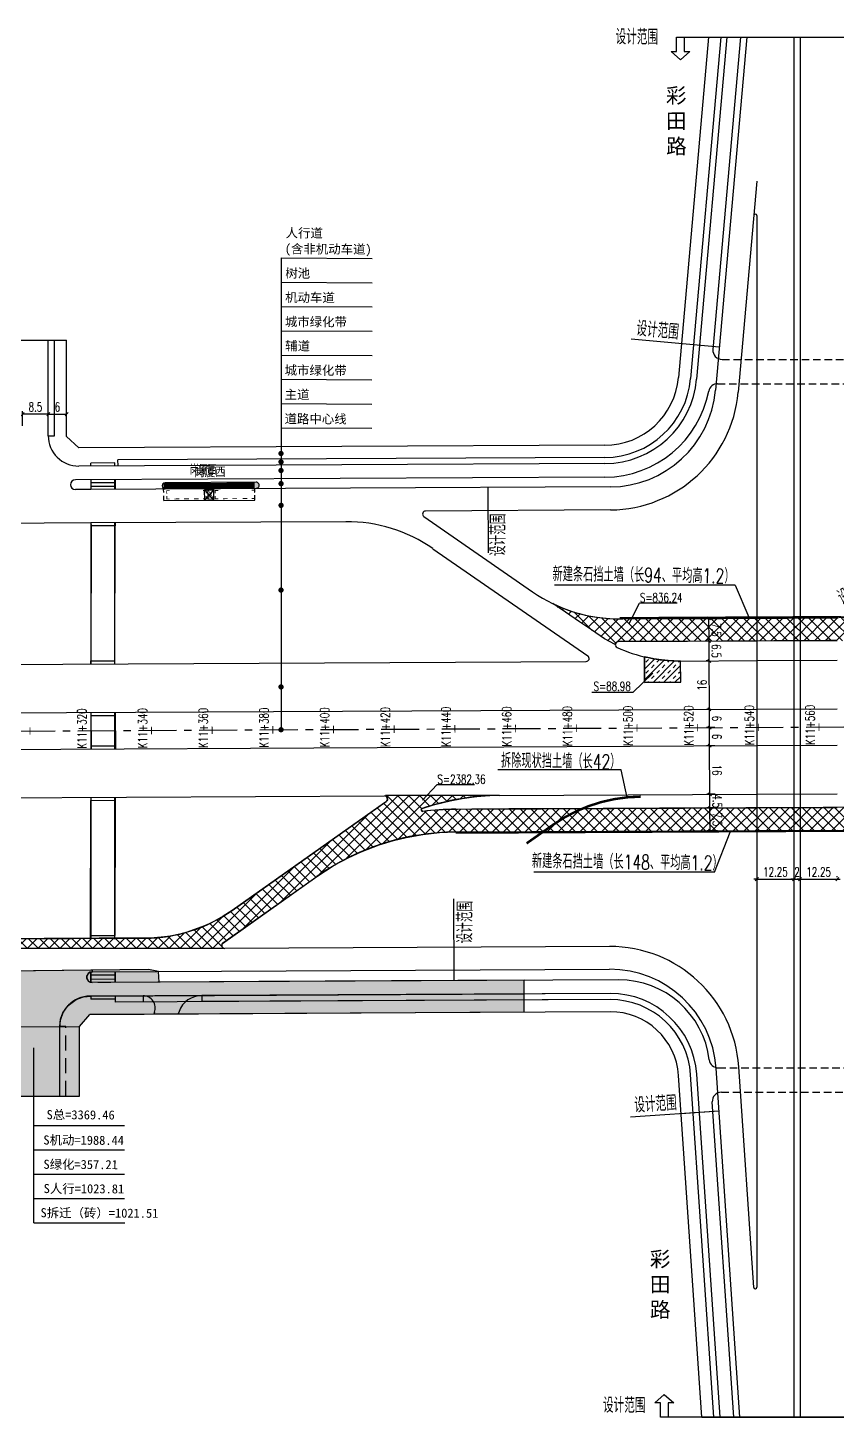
# Model space of a CAD drawing. Extents: x 113363 to 119694, y 18926 to 19620.
# Drawn here: x 115466.5 to 115733.2, y 19047 to 19505.1 of the extents above; entities that cross this region are included whole.
import ezdxf
from ezdxf.enums import TextEntityAlignment as Align

# ---------------------------------------------------------------- set-up
doc = ezdxf.new("R2010")
doc.units = 0
for name, pattern in [('CENTER', [2, 1.25, -0.25, 0.25, -0.25]), ('CONTINOUS', [0]), ('DASHED', [0.75, 0.5, -0.25]), ('DASHED2', [9.525, 6.35, -3.175]), ('HIDDENX2', [0.75, 0.5, -0.25])]:
    doc.linetypes.add(name, pattern=pattern)
for name, color, linetype in [('AXIS', 2, 'Continuous'), ('FW', 4, 'Continuous'), ('SGFW', 4, 'Continuous'), ('SZ-ZH-DIM', 7, 'Continuous'), ('人行道', 1, 'Continuous'), ('公交站', 3, 'Continuous'), ('功能带', 2, 'Continuous'), ('地下通道', 6, 'Continuous'), ('对应标注', 1, 'Continuous'), ('挡土墙', 183, 'DASHED2'), ('无障碍', 3, 'Continuous'), ('树池绿化', 3, 'Continuous'), ('横断面宽度标注', 7, 'Continuous'), ('现状', 5, 'Continuous'), ('立道牙', 5, 'Continuous'), ('综合填充层', 12, 'Continuous'), ('计量填充层1', 30, 'Continuous'), ('计量填充层2', 241, 'Continuous'), ('设计范围', 4, 'Continuous'), ('路网路名', 7, 'Continuous'), ('辅助填充', 3, 'Continuous')]:
    doc.layers.add(name, color=color, linetype=linetype)
doc.styles.add('DBT', font='')
doc.styles.add('H1', font='')
doc.styles.add('hysztext', font='txtd.shx', dxfattribs={"width": 0.7, "bigfont": 'hztxt.shx'})
doc.styles.add('hz', font='txtd.shx', dxfattribs={"width": 0.7, "bigfont": 'hztxt.shx'})
doc.styles.add('HZO', font='', dxfattribs={"height": 15})
doc.styles.add('HZTXT', font='ROMANS', dxfattribs={"width": 0.75, "bigfont": 'HZTXT'})
doc.styles.get("Standard").update_dxf_attribs({"font": 'txtd.shx', "width": 0.7, "bigfont": 'hztxt.shx'})
doc.styles.add('txtd', font='txtd.shx', dxfattribs={"width": 0.7, "bigfont": 'hztxt.shx'})
doc.styles.add('XBT', font='', dxfattribs={"width": 0.85})
doc.styles.get('DBT').set_extended_font_data('宋体')
doc.styles.get('H1').set_extended_font_data('宋体')
doc.styles.get('HZO').set_extended_font_data('宋体')
doc.styles.get('XBT').set_extended_font_data('宋体')
doc.dimstyles.get("Standard").update_dxf_attribs({"dimtxt": 3, "dimasz": 1, "dimexe": 1, "dimexo": 0.625, "dimgap": 0.9, "dimtad": 1, "dimdsep": 46, "dimtxsty": 'txtd', "dimblk": 'OBLIQUE', "dimcen": 0.09, "dimclrd": 256, "dimadec": 0, "dimazin": 0, "dimtfac": 1, "dimtix": 1, "dimtmove": 2, "dimatfit": 3, "dimfxl": 1, "dimtolj": 1, "dimtzin": 0, "dimlwd": -1, "dimarcsym": 0})
doc.dimstyles.new('横断面', dxfattribs={"dimtxt": 3, "dimasz": 1, "dimexe": 1, "dimexo": 0.625, "dimgap": 0.9, "dimtad": 1, "dimdsep": 46, "dimtxsty": 'Standard', "dimblk": 'OBLIQUE', "dimcen": 0.09, "dimadec": 0, "dimazin": 0, "dimtfac": 1, "dimtix": 1, "dimtmove": 2, "dimatfit": 3, "dimfxl": 1, "dimtolj": 1, "dimtzin": 0, "dimarcsym": 0})

# ---------------------------------------------------------------- blocks, each defined once
blk = doc.blocks.new('_Oblique')
at = {"color": 0, "linetype": 'ByBlock', "lineweight": -2}
blk.add_line((-0.5, -0.5), (0.5, 0.5), dxfattribs=at)
blk = doc.blocks.new('*U239')
at = {"layer": '横断面宽度标注', "color": 0, "linetype": 'CONTINOUS', "lineweight": -2, "transparency": 16777216}
for p, q in [((115693.7, 19247.85), (115690.3, 19247.84)), ((115693.74, 19240.35), (115690.34, 19240.34))]:
    blk.add_line(p, q, dxfattribs=at)
at = {"layer": '横断面宽度标注', "linetype": 'CONTINOUS', "transparency": 16777216}
blk.add_line((115691.34, 19240.34), (115691.3, 19247.84), dxfattribs=at)
for p, rotation in [((115691.3, 19247.84), 90.28595695240924), ((115691.34, 19240.34), 270.2859569524092)]:
    blk.add_blockref('_Oblique', p, dxfattribs=dict(at, rotation=rotation))
at = {"layer": '横断面宽度标注', "color": 0, "linetype": 'CONTINOUS', "transparency": 16777216, "insert": (115693.72, 19244.1), "char_height": 3, "width": 0.000000001, "attachment_point": 5, "rotation": 270.286, "style": 'txtd'}
blk.add_mtext('\\A1;7.5', dxfattribs=at)
blk = doc.blocks.new('*U240')
at = {"layer": '横断面宽度标注', "linetype": 'CONTINOUS', "transparency": 16777216}
for p, q in [((115691.28, 19252.34), (115691.27, 19253.34)), ((115691.3, 19247.84), (115691.28, 19252.34)), ((115691.3, 19247.84), (115691.3, 19246.84))]:
    blk.add_line(p, q, dxfattribs=at)
at = {"layer": '横断面宽度标注', "color": 0, "linetype": 'CONTINOUS', "lineweight": -2, "transparency": 16777216}
for p, q in [((115692.98, 19252.35), (115690.28, 19252.34)), ((115693.7, 19247.85), (115690.3, 19247.84))]:
    blk.add_line(p, q, dxfattribs=at)
at = {"layer": '横断面宽度标注', "linetype": 'CONTINOUS', "transparency": 16777216}
for p, rotation in [((115691.28, 19252.34), 270.2859569526877), ((115691.3, 19247.84), 90.28595695268774)]:
    blk.add_blockref('_Oblique', p, dxfattribs=dict(at, rotation=rotation))
at = {"layer": '横断面宽度标注', "color": 0, "linetype": 'CONTINOUS', "transparency": 16777216, "insert": (115693.69, 19250.1), "char_height": 3, "width": 0.000000001, "attachment_point": 5, "rotation": 270.286, "style": 'txtd'}
blk.add_mtext('\\A1;4.5', dxfattribs=at)
blk = doc.blocks.new('*U241')
at = {"layer": '横断面宽度标注', "color": 0, "linetype": 'CONTINOUS', "lineweight": -2, "transparency": 16777216}
for p, q in [((115692.9, 19268.35), (115690.2, 19268.34)), ((115692.98, 19252.35), (115690.28, 19252.34))]:
    blk.add_line(p, q, dxfattribs=at)
at = {"layer": '横断面宽度标注', "linetype": 'CONTINOUS', "transparency": 16777216}
blk.add_line((115691.28, 19252.34), (115691.2, 19268.34), dxfattribs=at)
for p, rotation in [((115691.2, 19268.34), 90.28595695268774), ((115691.28, 19252.34), 270.2859569526877)]:
    blk.add_blockref('_Oblique', p, dxfattribs=dict(at, rotation=rotation))
at = {"layer": '横断面宽度标注', "color": 0, "linetype": 'CONTINOUS', "transparency": 16777216, "insert": (115693.64, 19260.35), "char_height": 3, "width": 0.000000001, "attachment_point": 5, "rotation": 270.286, "style": 'txtd'}
blk.add_mtext('\\A1;16', dxfattribs=at)
blk = doc.blocks.new('*U242')
at = {"layer": '横断面宽度标注', "color": 0, "linetype": 'CONTINOUS', "lineweight": -2, "transparency": 16777216}
for p, q in [((115692.87, 19274.35), (115690.17, 19274.34)), ((115692.9, 19268.35), (115690.2, 19268.34))]:
    blk.add_line(p, q, dxfattribs=at)
at = {"layer": '横断面宽度标注', "linetype": 'CONTINOUS', "transparency": 16777216}
blk.add_line((115691.2, 19268.34), (115691.17, 19274.34), dxfattribs=at)
for p, rotation in [((115691.17, 19274.34), 90.28595695268774), ((115691.2, 19268.34), 270.2859569526877)]:
    blk.add_blockref('_Oblique', p, dxfattribs=dict(at, rotation=rotation))
at = {"layer": '横断面宽度标注', "color": 0, "linetype": 'CONTINOUS', "transparency": 16777216, "insert": (115693.58, 19271.35), "char_height": 3, "width": 0.000000001, "attachment_point": 5, "rotation": 270.286, "style": 'txtd'}
blk.add_mtext('\\A1;6', dxfattribs=at)
blk = doc.blocks.new('*U243')
at = {"layer": '横断面宽度标注', "color": 0, "linetype": 'CONTINOUS', "lineweight": -2, "transparency": 16777216}
for p, q in [((115691.62, 19280.34), (115690.14, 19280.34)), ((115692.87, 19274.35), (115690.17, 19274.34))]:
    blk.add_line(p, q, dxfattribs=at)
at = {"layer": '横断面宽度标注', "linetype": 'CONTINOUS', "transparency": 16777216}
blk.add_line((115691.17, 19274.34), (115691.14, 19280.34), dxfattribs=at)
for p, rotation in [((115691.14, 19280.34), 90.28595695268774), ((115691.17, 19274.34), 270.2859569526877)]:
    blk.add_blockref('_Oblique', p, dxfattribs=dict(at, rotation=rotation))
at = {"layer": '横断面宽度标注', "color": 0, "linetype": 'CONTINOUS', "transparency": 16777216, "insert": (115693.55, 19277.35), "char_height": 3, "width": 0.000000001, "attachment_point": 5, "rotation": 270.286, "style": 'txtd'}
blk.add_mtext('\\A1;6', dxfattribs=at)
blk = doc.blocks.new('*U244')
at = {"layer": '横断面宽度标注', "color": 0, "linetype": 'CONTINOUS', "lineweight": -2, "transparency": 16777216}
for p, q in [((115690.44, 19302.84), (115690.03, 19302.84)), ((115690.92, 19296.34), (115690.06, 19296.34))]:
    blk.add_line(p, q, dxfattribs=at)
at = {"layer": '横断面宽度标注', "linetype": 'CONTINOUS', "transparency": 16777216}
blk.add_line((115691.06, 19296.34), (115691.03, 19302.84), dxfattribs=at)
for p, rotation in [((115691.03, 19302.84), 90.28595695268774), ((115691.06, 19296.34), 270.2859569526877)]:
    blk.add_blockref('_Oblique', p, dxfattribs=dict(at, rotation=rotation))
at = {"layer": '横断面宽度标注', "color": 0, "linetype": 'CONTINOUS', "transparency": 16777216, "insert": (115693.44, 19299.6), "char_height": 3, "width": 0.000000001, "attachment_point": 5, "rotation": 270.286, "style": 'txtd'}
blk.add_mtext('\\A1;6.5', dxfattribs=at)
blk = doc.blocks.new('*U245')
at = {"layer": '横断面宽度标注', "color": 0, "linetype": 'CONTINOUS', "lineweight": -2, "transparency": 16777216}
for p, q in [((115690.4, 19310.34), (115689.99, 19310.33)), ((115690.44, 19302.84), (115690.03, 19302.84))]:
    blk.add_line(p, q, dxfattribs=at)
at = {"layer": '横断面宽度标注', "linetype": 'CONTINOUS', "transparency": 16777216}
blk.add_line((115691.03, 19302.84), (115690.99, 19310.34), dxfattribs=at)
for p, rotation in [((115690.99, 19310.34), 90.28595695268774), ((115691.03, 19302.84), 270.2859569526877)]:
    blk.add_blockref('_Oblique', p, dxfattribs=dict(at, rotation=rotation))
at = {"layer": '横断面宽度标注', "color": 0, "linetype": 'CONTINOUS', "transparency": 16777216, "insert": (115693.41, 19306.6), "char_height": 3, "width": 0.000000001, "attachment_point": 5, "rotation": 270.286, "style": 'txtd'}
blk.add_mtext('\\A1;7.5', dxfattribs=at)
blk = doc.blocks.new('*U329')
at = {"layer": '横断面宽度标注', "color": 0, "linetype": 'CONTINOUS', "lineweight": -2, "transparency": 16777216}
for p, q in [((115464.75, 19373.87), (115464.75, 19378.67)), ((115473.25, 19373.87), (115473.25, 19378.67))]:
    blk.add_line(p, q, dxfattribs=at)
at = {"layer": '横断面宽度标注', "linetype": 'CONTINOUS', "transparency": 16777216}
blk.add_line((115473.25, 19377.67), (115464.75, 19377.67), dxfattribs=at)
at = {"layer": '横断面宽度标注', "linetype": 'CONTINOUS', "transparency": 16777216, "rotation": 180}
blk.add_blockref('_Oblique', (115464.75, 19377.67), dxfattribs=at)
at = {"layer": '横断面宽度标注', "linetype": 'CONTINOUS', "transparency": 16777216}
blk.add_blockref('_Oblique', (115473.25, 19377.67), dxfattribs=at)
at = {"layer": '横断面宽度标注', "color": 0, "linetype": 'CONTINOUS', "transparency": 16777216, "insert": (115469, 19380.07), "char_height": 3, "width": 0.000000001, "attachment_point": 5, "style": 'txtd'}
blk.add_mtext('\\A1;8.5', dxfattribs=at)
blk = doc.blocks.new('*U332')
at = {"layer": '横断面宽度标注', "color": 0, "linetype": 'CONTINOUS', "lineweight": -2, "transparency": 16777216}
for p, q in [((115473.25, 19373.87), (115473.25, 19378.67)), ((115479.25, 19378.29), (115479.25, 19378.67))]:
    blk.add_line(p, q, dxfattribs=at)
at = {"layer": '横断面宽度标注', "linetype": 'CONTINOUS', "transparency": 16777216}
blk.add_line((115473.25, 19377.67), (115479.25, 19377.67), dxfattribs=at)
at = {"layer": '横断面宽度标注', "linetype": 'CONTINOUS', "transparency": 16777216, "rotation": 180}
blk.add_blockref('_Oblique', (115473.25, 19377.67), dxfattribs=at)
at = {"layer": '横断面宽度标注', "linetype": 'CONTINOUS', "transparency": 16777216}
blk.add_blockref('_Oblique', (115479.25, 19377.67), dxfattribs=at)
at = {"layer": '横断面宽度标注', "color": 0, "linetype": 'CONTINOUS', "transparency": 16777216, "insert": (115476.25, 19380.07), "char_height": 3, "width": 0.000000001, "attachment_point": 5, "style": 'txtd'}
blk.add_mtext('\\A1;6', dxfattribs=at)
blk = doc.blocks.new('*U173')
at = {"layer": '横断面宽度标注', "color": 0, "linetype": 'CONTINOUS', "lineweight": -2, "transparency": 16777216}
for p, q in [((115706.75, 19228.45), (115706.75, 19223.37)), ((115719, 19228.45), (115719, 19223.37)), ((115706.75, 19224.37), (115705.75, 19224.37)), ((115706.75, 19224.37), (115719, 19224.37)), ((115719, 19224.37), (115720, 19224.37))]:
    blk.add_line(p, q, dxfattribs=at)
blk.add_blockref('_Oblique', (115706.75, 19224.37), dxfattribs=at)
at = {"layer": '横断面宽度标注', "color": 0, "linetype": 'CONTINOUS', "lineweight": -2, "transparency": 16777216, "rotation": 180}
blk.add_blockref('_Oblique', (115719, 19224.37), dxfattribs=at)
at = {"layer": '横断面宽度标注', "color": 0, "linetype": 'CONTINOUS', "transparency": 16777216, "insert": (115712.88, 19226.77), "char_height": 3, "width": 0.000000001, "attachment_point": 5}
blk.add_mtext('\\A1;12.25', dxfattribs=at)
blk = doc.blocks.new('*U174')
at = {"layer": '横断面宽度标注', "color": 0, "linetype": 'CONTINOUS', "lineweight": -2, "transparency": 16777216}
for p, q in [((115719, 19228.45), (115719, 19223.37)), ((115721, 19224.99), (115721, 19225.37)), ((115719, 19224.37), (115718, 19224.37)), ((115719, 19224.37), (115721, 19224.37)), ((115721, 19224.37), (115722, 19224.37))]:
    blk.add_line(p, q, dxfattribs=at)
blk.add_blockref('_Oblique', (115719, 19224.37), dxfattribs=at)
at = {"layer": '横断面宽度标注', "color": 0, "linetype": 'CONTINOUS', "lineweight": -2, "transparency": 16777216, "rotation": 180}
blk.add_blockref('_Oblique', (115721, 19224.37), dxfattribs=at)
at = {"layer": '横断面宽度标注', "color": 0, "linetype": 'CONTINOUS', "transparency": 16777216, "insert": (115720, 19226.77), "char_height": 3, "width": 0.000000001, "attachment_point": 5}
blk.add_mtext('\\A1;2', dxfattribs=at)
blk = doc.blocks.new('*U175')
at = {"layer": '横断面宽度标注', "color": 0, "linetype": 'CONTINOUS', "lineweight": -2, "transparency": 16777216}
for p, q in [((115721, 19224.99), (115721, 19225.37)), ((115733.25, 19224.99), (115733.25, 19225.37)), ((115721, 19224.37), (115720, 19224.37)), ((115721, 19224.37), (115733.25, 19224.37)), ((115733.25, 19224.37), (115734.25, 19224.37))]:
    blk.add_line(p, q, dxfattribs=at)
blk.add_blockref('_Oblique', (115721, 19224.37), dxfattribs=at)
at = {"layer": '横断面宽度标注', "color": 0, "linetype": 'CONTINOUS', "lineweight": -2, "transparency": 16777216, "rotation": 180}
blk.add_blockref('_Oblique', (115733.25, 19224.37), dxfattribs=at)
at = {"layer": '横断面宽度标注', "color": 0, "linetype": 'CONTINOUS', "transparency": 16777216, "insert": (115727.12, 19226.77), "char_height": 3, "width": 0.000000001, "attachment_point": 5}
blk.add_mtext('\\A1;12.25', dxfattribs=at)
blk = doc.blocks.new('公交站台7')
at = {"layer": '公交站'}
blk.add_hatch(color=256, dxfattribs=at).paths.add_polyline_path([(-15.06, 2.35, 1), (-15.06, 0.35), (14.94, 0.35, 1), (14.94, 2.35)])
blk.add_lwpolyline([(14.94, 0.35, 1), (14.94, 2.35), (-15.06, 2.35, 1), (-15.06, 0.35)], format="xyb", close=True, dxfattribs=at)
at = {"layer": '公交站', "linetype": 'Continuous'}
blk.add_lwpolyline([(0.99, -3.15, 0.3, 0.3, 0), (-1.01, -3.14, 0.3, 0.3, 0), (-1, 0, 0.3, 0.3, 0), (1, 0, 0.3, 0.3, 0)], format="xyseb", close=True, dxfattribs=at)
for points in [[(1, 0, 0.2, 0.2, 0), (-1.01, -3.14, 0.2, 0.2, 0)], [(0.99, -3.15, 0.2, 0.2, 0), (-1, 0, 0.2, 0.2, 0)], [(-14.56, -2, 0.3, 0.3, 0), (-14.57, -2.96, 0.3, 0.3, 0), (-13.55, -2.96, 0.3, 0.3, 0)], [(-14.56, -1.16, 0.3, 0.3, 0), (-14.56, -0.21, 0.3, 0.3, 0), (-13.55, -0.21, 0.3, 0.3, 0)], [(-10.45, -2.97, 0.3, 0.3, 0), (-12.02, -2.97, 0.3, 0.3, 0)], [(-7.27, -2.98, 0.3, 0.3, 0), (-8.83, -2.97, 0.3, 0.3, 0)], [(-4.01, -2.99, 0.3, 0.3, 0), (-5.57, -2.98, 0.3, 0.3, 0)], [(-1.56, -2.04, 0.3, 0.3, 0), (-1.57, -2.99, 0.3, 0.3, 0), (-2.58, -2.99, 0.3, 0.3, 0)], [(-1.56, -1.2, 0.3, 0.3, 0), (-1.56, -0.24, 0.3, 0.3, 0), (-2.57, -0.24, 0.3, 0.3, 0)], [(1.44, -2.04, 0.3, 0.3, 0), (1.43, -3, 0.3, 0.3, 0), (2.45, -3, 0.3, 0.3, 0)], [(1.44, -1.2, 0.3, 0.3, 0), (1.44, -0.25, 0.3, 0.3, 0), (2.45, -0.25, 0.3, 0.3, 0)], [(5.55, -3.01, 0.3, 0.3, 0), (3.98, -3.01, 0.3, 0.3, 0)], [(8.64, -3.02, 0.3, 0.3, 0), (7.08, -3.01, 0.3, 0.3, 0)], [(11.99, -3.03, 0.3, 0.3, 0), (10.43, -3.02, 0.3, 0.3, 0)], [(14.44, -2.08, 0.3, 0.3, 0), (14.43, -3.03, 0.3, 0.3, 0), (13.42, -3.03, 0.3, 0.3, 0)], [(14.44, -1.24, 0.3, 0.3, 0), (14.44, -0.28, 0.3, 0.3, 0), (13.43, -0.28, 0.3, 0.3, 0)]]:
    blk.add_lwpolyline(points, format="xyseb", dxfattribs=at)
at = {"layer": '公交站', "style": 'XBT', "width": 0.85}
blk.add_attdef('公交站台', text='', height=3, dxfattribs=at).set_placement((-7.29, 3.31), align=Align.BOTTOM_LEFT)

msp = doc.modelspace()

# ---------------------------------------------------------------- hatches: boundary and pattern name
at = {"layer": '综合填充层', "linetype": 'CONTINOUS'}
h = msp.add_hatch(dxfattribs=at)
h.set_pattern_fill('CROSS', color=256, scale=0.25, style=0)
h.paths.add_polyline_path([(115346.677, 19189.599), (115346.699, 19185.108), (115450.95, 19185.628), (115450.98, 19179.628), (115454.75, 19175.311), (115454.5, 19152.858), (115483.5, 19152.858), (115483.5, 19175.808), (115486.98, 19179.807), (115630.113, 19180.621), (115630.061, 19191.021), (115509.784, 19190.421), (115509.579, 19193.92), (115506.242, 19194.561), (115449.234, 19193.968), (115449.401, 19193.604), (115450.011, 19193.403), (115450.536, 19192.962), (115450.854, 19192.342), (115450.903, 19191.631), (115450.551, 19190.795), (115449.914, 19190.286), (115449.178, 19190.119)])
at = {"layer": '计量填充层1'}
h = msp.add_hatch(dxfattribs=at)
h.set_pattern_fill('NET', color=256, scale=0.8, angle=45, style=0)
h.paths.add_polyline_path([(115755.183, 19308.803), (115756.728, 19307.322), (115758.217, 19306.558), (115759.72, 19305.446), (115760.821, 19304.632), (115761.904, 19303.83), (115762.988, 19303.028), (115764.627, 19302.253), (115765.59, 19301.812), (115766.974, 19301.179), (115768.284, 19300.588), (115773.22, 19299.819), (115766.316, 19300.377), (115761.039, 19300.804), (115755.195, 19301.276), (115747.578, 19301.892), (115733.25, 19303.051), (115729.314, 19303.031), (115678.6, 19302.778), (115663.912, 19302.705), (115661.417, 19302.692), (115660.873, 19302.664), (115660.264, 19302.238), (115660.101, 19301.686), (115656.516, 19303.643), (115652.235, 19306.553), (115648.334, 19309.204), (115643.708, 19312.348), (115639.5, 19315.208), (115642.568, 19313.845), (115644.274, 19313.19), (115645.498, 19312.764), (115647.693, 19312.087), (115650.805, 19311.312), (115652.487, 19310.98), (115654.971, 19310.598), (115657.142, 19310.368), (115659.619, 19310.222), (115662.615, 19310.198), (115695.198, 19310.361), (115709.89, 19310.434), (115716.916, 19310.469), (115727.777, 19310.524), (115733.534, 19310.552), (115740.043, 19310.026), (115747.995, 19309.383)])
h = msp.add_hatch(dxfattribs=at)
h.set_pattern_fill('NET', color=256, scale=0.8, angle=45, style=0)
h.paths.add_polyline_path([(115584.341, 19249.806), (115584.017, 19249.577), (115533.862, 19214.084), (115530.917, 19212.152), (115526.992, 19210.004), (115524.675, 19208.941), (115518.98, 19206.898), (115516.582, 19206.263), (115513.444, 19205.62), (115511.543, 19205.331), (115508.15, 19204.999), (115417.261, 19204.46), (115417.258, 19201.586), (115530.942, 19201.632), (115530.434, 19202.212), (115530.399, 19202.71), (115530.608, 19203.161), (115561.725, 19225.226), (115567.502, 19228.953), (115572.276, 19231.536), (115576.305, 19233.404), (115582.26, 19235.691), (115587.005, 19237.137), (115591.233, 19238.16), (115596.705, 19239.131), (115602.176, 19239.716), (115607.538, 19239.923), (115733.31, 19240.55), (115754.875, 19240.689), (115755.189, 19240.633), (115755.523, 19240.249), (115755.509, 19240.011), (115757.43, 19241.509), (115759.818, 19243.443), (115762.517, 19245.301), (115766.294, 19247.359), (115768.302, 19248.286), (115771.878, 19249.539), (115769.07, 19249.285), (115765.79, 19248.988), (115761.057, 19248.559), (115757.512, 19248.256), (115754.144, 19248.154), (115703.128, 19247.9), (115674.717, 19247.758), (115637.596, 19247.573), (115625.028, 19247.51), (115612.834, 19247.449), (115603.407, 19247.235), (115599.228, 19246.989), (115596.651, 19246.693), (115596.089, 19247.143), (115596.424, 19247.661), (115600.158, 19248.842), (115605.732, 19250.24), (115609.649, 19250.973), (115612.713, 19251.407), (115614.499, 19251.605), (115615.796, 19251.723), (115618.756, 19251.913), (115584.368, 19251.991), (115584.561, 19251.647), (115584.907, 19251.271), (115585.017, 19250.903), (115584.996, 19250.578), (115584.825, 19250.21)])
at = {"layer": '计量填充层2'}
h = msp.add_hatch(dxfattribs=at)
h.set_pattern_fill('TRANS', color=256, scale=0.4, angle=45, style=0)
h.paths.add_polyline_path([(115681.675, 19289.293), (115681.64, 19296.293), (115679.446, 19296.33), (115677.5, 19296.444), (115675.345, 19296.659), (115672.823, 19297.032), (115671.377, 19297.306), (115669.742, 19297.668), (115669.784, 19289.234)])

# ---------------------------------------------------------------- linework, layer by layer
at = {"layer": 'AXIS', "color": 211, "linetype": 'CENTER', "ltscale": 10}
msp.add_line((113543.008, 19263.619), (119536.495, 19293.532), dxfattribs=at)
at = {"layer": 'FW', "linetype": 'CONTINOUS'}
for p, q in [((115694.376, 19399.788), (115665.292, 19402.364)), ((115618.071, 19353.463), (115618.178, 19331.92)), ((115607.041, 19190.906), (115606.906, 19217.884)), ((115694.285, 19147.906), (115665.154, 19145.926)), ((115694.285, 19147.906), (115681.814, 19147.058))]:
    msp.add_line(p, q, dxfattribs=at)
at = {"layer": 'SZ-ZH-DIM'}
for points in [[(115627.231, 19275.271, 0.25, 0.25, 0), (115627.244, 19272.771, 0.25, 0.25, 0)], [(115647.231, 19275.371, 0.25, 0.25, 0), (115647.244, 19272.871, 0.25, 0.25, 0)], [(115667.231, 19275.471, 0.25, 0.25, 0), (115667.243, 19272.971, 0.25, 0.25, 0)], [(115687.231, 19275.571, 0.25, 0.25, 0), (115687.243, 19273.071, 0.25, 0.25, 0)], [(115707.231, 19275.671, 0.25, 0.25, 0), (115707.243, 19273.171, 0.25, 0.25, 0)], [(115727.23, 19275.77, 0.25, 0.25, 0), (115727.243, 19273.27, 0.25, 0.25, 0)], [(115467.233, 19274.473, 0.25, 0.25, 0), (115467.246, 19271.973, 0.25, 0.25, 0)], [(115487.234, 19274.323, 0.3, 0.3, 0), (115487.244, 19272.323, 0.3, 0.3, 0)], [(115487.233, 19274.573, 0.25, 0.25, 0), (115487.246, 19272.073, 0.25, 0.25, 0)], [(115507.234, 19274.422, 0.3, 0.3, 0), (115507.244, 19272.422, 0.3, 0.3, 0)], [(115507.233, 19274.672, 0.25, 0.25, 0), (115507.245, 19272.172, 0.25, 0.25, 0)], [(115527.234, 19274.522, 0.3, 0.3, 0), (115527.244, 19272.522, 0.3, 0.3, 0)], [(115527.233, 19274.772, 0.25, 0.25, 0), (115527.245, 19272.272, 0.25, 0.25, 0)], [(115547.234, 19274.622, 0.3, 0.3, 0), (115547.244, 19272.622, 0.3, 0.3, 0)], [(115547.232, 19274.872, 0.25, 0.25, 0), (115547.245, 19272.372, 0.25, 0.25, 0)], [(115567.233, 19274.722, 0.3, 0.3, 0), (115567.243, 19272.722, 0.3, 0.3, 0)], [(115567.232, 19274.972, 0.25, 0.25, 0), (115567.245, 19272.472, 0.25, 0.25, 0)], [(115587.232, 19275.072, 0.25, 0.25, 0), (115587.244, 19272.572, 0.25, 0.25, 0)], [(115607.232, 19275.171, 0.25, 0.25, 0), (115607.244, 19272.672, 0.25, 0.25, 0)]]:
    msp.add_lwpolyline(points, format="xyseb", dxfattribs=at)
at = {"layer": '人行道', "ltscale": 10}
for p, q in [((115690.881, 19501.988), (115680.938, 19389.743)), ((115458.75, 19402.03), (115479.25, 19402.03)), ((115479.25, 19370.329), (115479.25, 19402.03)), ((115479.25, 19370.329), (115479.25, 19402.03)), ((115483.27, 19366.541), (115479.25, 19370.329)), ((115483.27, 19366.541), (115479.25, 19370.329)), ((115656.655, 19367.405), (115483.27, 19366.541)), ((115656.655, 19367.405), (115483.27, 19366.541)), ((115487.227, 19356.035), (115487.227, 19352.811)), ((115495.19, 19352.85), (115495.174, 19356.086)), ((115487.227, 19341.811), (115487.227, 19295.31)), ((115495.227, 19295.35), (115495.227, 19341.851)), ((115487.227, 19279.31), (115487.227, 19267.322)), ((115495.227, 19267.362), (115495.227, 19279.35)), ((115487.227, 19251.31), (115487.227, 19204.809)), ((115495.227, 19204.849), (115495.227, 19251.349)), ((115487.282, 19190.308), (115487.282, 19193.809)), ((115495.282, 19190.348), (115495.282, 19193.849)), ((115483.5, 19175.808), (115486.98, 19179.807)), ((115658.395, 19180.662), (115486.98, 19179.807)), ((115658.395, 19180.662), (115486.98, 19179.807)), ((115454.5, 19175.628), (115483.5, 19175.808)), ((115688.614, 19046.991), (115680.956, 19159.688))]:
    msp.add_line(p, q, dxfattribs=at)
for centre, radius, start, end in [((115656.533, 19391.905), 24.5, 270.28548, 354.9377), ((115658.508, 19158.162), 22.5, 3.88737, 90.28557)]:
    msp.add_arc(centre, radius, start, end, dxfattribs=at)
at = {"layer": '公交站', "ltscale": 10}
for p, q in [((115511.267, 19351.886), (115511.262, 19352.931)), ((115511.281, 19349.181), (115511.273, 19350.75)), ((115511.281, 19349.181), (115541.28, 19349.33)), ((115524.763, 19352.748), (115527.763, 19352.763)), ((115524.781, 19349.248), (115524.763, 19352.748)), ((115524.763, 19352.748), (115527.781, 19349.263)), ((115524.781, 19349.248), (115527.763, 19352.763)), ((115527.781, 19349.263), (115527.763, 19352.763)), ((115541.267, 19352.005), (115541.262, 19353.08)), ((115541.28, 19349.33), (115541.272, 19350.989))]:
    msp.add_line(p, q, dxfattribs=at)
msp.add_lwpolyline([(115541.257, 19354.08, 2, 2, 0), (115511.257, 19353.931, 2, 2, 0)], format="xyseb", dxfattribs=at)
at = {"layer": '功能带', "linetype": 'CONTINOUS'}
for p, q in [((115549.947, 19429.172), (115549.947, 19273.636)), ((115549.947, 19429.172), (115580.017, 19429.022)), ((115549.947, 19421.172), (115579.977, 19421.022)), ((115549.987, 19413.172), (115579.937, 19413.022)), ((115549.987, 19405.171), (115579.937, 19405.022)), ((115549.987, 19397.171), (115579.937, 19397.022)), ((115549.947, 19389.171), (115579.897, 19389.022)), ((115549.947, 19381.171), (115579.897, 19381.022)), ((115549.907, 19373.171), (115579.857, 19373.022)), ((115468.487, 19111.119), (115468.487, 19168.806)), ((115468.487, 19143.119), (115498.318, 19143.119)), ((115468.487, 19135.119), (115498.318, 19135.119)), ((115468.487, 19127.119), (115498.358, 19127.119)), ((115468.487, 19119.119), (115498.398, 19119.119)), ((115468.487, 19111.119), (115498.438, 19111.119))]:
    msp.add_line(p, q, dxfattribs=at)
for points in [[(115549.563, 19364.767, 1, 1, 1), (115550.303, 19364.644, 1, 1, 1)], [(115549.577, 19361.989, 1, 1, 1), (115550.317, 19361.867, 1, 1, 1)], [(115549.577, 19359.168, 1, 1, 1), (115550.317, 19359.045, 1, 1, 1)], [(115549.577, 19354.823, 1, 1, 1), (115550.317, 19354.701, 1, 1, 1)], [(115549.577, 19347.672, 1, 1, 1), (115550.317, 19347.55, 1, 1, 1)], [(115549.577, 19319.738, 1, 1, 1), (115550.317, 19319.616, 1, 1, 1)], [(115549.577, 19287.807, 1, 1, 1), (115550.317, 19287.685, 1, 1, 1)], [(115549.577, 19273.697, 1, 1, 1), (115550.317, 19273.574, 1, 1, 1)]]:
    msp.add_lwpolyline(points, format="xyseb", close=True, dxfattribs=at)
at = {"layer": '地下通道', "linetype": 'HIDDENX2', "ltscale": 5}
for p, q in [((115695.285, 19395.716), (115745.832, 19395.716)), ((115695.285, 19395.716), (115745.832, 19395.716)), ((115693.847, 19387.716), (115746.856, 19387.716)), ((115693.847, 19387.716), (115746.856, 19387.716)), ((115694.07, 19162.145), (115746.037, 19162.145)), ((115694.07, 19162.145), (115746.037, 19162.145)), ((115695.067, 19154.145), (115744.797, 19154.145)), ((115695.067, 19154.145), (115744.797, 19154.145))]:
    msp.add_line(p, q, dxfattribs=at)
at = {"layer": '对应标注', "linetype": 'CONTINOUS'}
for p, q in [((115699.603, 19321.262), (115640.089, 19321.262)), ((115699.603, 19321.262), (115704.108, 19310.705)), ((115664.655, 19308.68), (115668.052, 19315.328)), ((115680.465, 19315.328), (115668.052, 19315.328)), ((115665.858, 19285.882), (115672.442, 19292.294)), ((115665.858, 19285.882), (115652.381, 19285.882)), ((115662.011, 19260.466), (115621.373, 19260.466)), ((115663.991, 19251.343), (115662.011, 19260.466)), ((115596.596, 19250.44), (115601.329, 19255.444)), ((115613.743, 19255.444), (115601.329, 19255.444)), ((115692.81, 19226.681), (115697.995, 19239.819)), ((115692.81, 19226.681), (115633.297, 19226.681))]:
    msp.add_line(p, q, dxfattribs=at)
at = {"layer": '挡土墙', "color": 161, "ltscale": 0.2}
for points in [[(115661.575, 19310.493, 0.6, 0.6, 0), (115706.679, 19310.718, 0.6, 0.6, 0), (115733.558, 19310.851, 0.6, 0.6, 0), (115755.176, 19309.103, 0.6, 0.6, 0)], [(115607.539, 19239.623, 0.6, 0.6, 0), (115755.488, 19240.361, 0.6, 0.6, 0)]]:
    msp.add_lwpolyline(points, format="xyseb", dxfattribs=at)
at = {"layer": '挡土墙', "ltscale": 0.2}
msp.add_lwpolyline([(115668.493, 19251.572, 0.8, 0.8, 0.1525705), (115639.744, 19242.395, 0.8, 0.8, 0), (115630.878, 19236.174, 0.8, 0.8, 0)], format="xyseb", dxfattribs=at)
at = {"layer": '无障碍', "linetype": 'CONTINOUS'}
for p, q in [((115495.217, 19361.612), (115487.217, 19361.561)), ((115495.217, 19361.612), (115487.217, 19361.561)), ((115487.223, 19360.561), (115487.217, 19361.561)), ((115487.223, 19360.561), (115487.217, 19361.561)), ((115495.223, 19360.612), (115495.217, 19361.612)), ((115495.223, 19360.612), (115495.217, 19361.612)), ((115487.247, 19356.035), (115487.263, 19352.811)), ((115487.247, 19356.035), (115487.263, 19352.811)), ((115495.251, 19355.086), (115487.252, 19355.035)), ((115495.251, 19355.086), (115487.252, 19355.035)), ((115495.258, 19353.851), (115487.258, 19353.811)), ((115495.258, 19353.851), (115487.258, 19353.811)), ((115495.246, 19356.086), (115495.262, 19352.851)), ((115495.246, 19356.086), (115495.262, 19352.851)), ((115487.322, 19340.811), (115487.221, 19296.323)), ((115487.317, 19341.811), (115487.322, 19340.811)), ((115487.317, 19341.811), (115487.322, 19340.811)), ((115495.322, 19340.851), (115487.322, 19340.811)), ((115495.322, 19340.851), (115487.322, 19340.811)), ((115495.221, 19296.363), (115495.322, 19340.851)), ((115495.317, 19341.851), (115495.322, 19340.851)), ((115495.317, 19341.851), (115495.322, 19340.851)), ((115487.221, 19296.323), (115495.221, 19296.363)), ((115487.221, 19296.323), (115495.221, 19296.363)), ((115487.226, 19295.323), (115487.221, 19296.323)), ((115487.226, 19295.323), (115487.221, 19296.323)), ((115495.226, 19295.363), (115495.221, 19296.363)), ((115495.226, 19295.363), (115495.221, 19296.363)), ((115487.305, 19279.323), (115487.365, 19267.323)), ((115487.305, 19279.323), (115487.365, 19267.323)), ((115487.31, 19278.323), (115495.31, 19278.363)), ((115487.31, 19278.323), (115495.31, 19278.363)), ((115495.305, 19279.363), (115495.365, 19267.363)), ((115495.305, 19279.363), (115495.365, 19267.363)), ((115487.36, 19268.323), (115495.36, 19268.363)), ((115487.36, 19268.323), (115495.36, 19268.363)), ((115487.201, 19205.809), (115487.307, 19250.323)), ((115487.302, 19251.323), (115487.307, 19250.323)), ((115487.302, 19251.323), (115487.307, 19250.323)), ((115487.307, 19250.323), (115495.307, 19250.363)), ((115487.307, 19250.323), (115495.307, 19250.363)), ((115495.307, 19250.363), (115495.201, 19205.849)), ((115495.302, 19251.363), (115495.307, 19250.363)), ((115495.302, 19251.363), (115495.307, 19250.363)), ((115487.201, 19205.809), (115495.201, 19205.849)), ((115487.207, 19204.588), (115487.201, 19205.809)), ((115495.207, 19204.628), (115495.201, 19205.849)), ((115487.261, 19193.763), (115487.278, 19190.309)), ((115495.261, 19193.849), (115495.278, 19190.349)), ((115487.282, 19192.809), (115495.266, 19192.849)), ((115495.273, 19191.349), (115487.282, 19191.309)), ((115487.233, 19185.809), (115487.238, 19184.809)), ((115495.238, 19184.849), (115487.238, 19184.809)), ((115495.233, 19185.849), (115495.238, 19184.849))]:
    msp.add_line(p, q, dxfattribs=at)
at = {"layer": '树池绿化'}
for p, q in [((115694.896, 19501.988), (115684.922, 19389.39)), ((115694.896, 19501.988), (115684.922, 19389.39)), ((115475.25, 19370.541), (115475.25, 19402.03)), ((115475.25, 19370.541), (115475.25, 19402.03)), ((115656.675, 19363.405), (115496.213, 19362.606)), ((115496.223, 19360.617), (115496.213, 19362.606)), ((115495.233, 19185.848), (115495.243, 19183.849)), ((115495.233, 19185.848), (115495.243, 19183.849)), ((115658.376, 19184.662), (115495.243, 19183.849)), ((115504.483, 19183.895), (115495.243, 19183.849)), ((115504.473, 19185.895), (115504.483, 19183.895)), ((115523.803, 19185.991), (115523.813, 19183.991)), ((115658.376, 19184.662), (115523.813, 19183.991))]:
    msp.add_line(p, q, dxfattribs=at)
at = {"layer": '树池绿化', "linetype": 'DASHED', "ltscale": 10}
for p, q in [((115479, 19175.808), (115477, 19175.808)), ((115479, 19152.858), (115479, 19175.808))]:
    msp.add_line(p, q, dxfattribs=at)
at = {"layer": '树池绿化'}
msp.add_lwpolyline([(115692.623, 19046.991), (115684.947, 19159.959)], dxfattribs=at)
msp.add_lwpolyline([(115692.623, 19046.991), (115684.947, 19159.959)], dxfattribs=at)
for centre, radius, start, end in [((115656.533, 19391.905), 28.5, 270.28548, 354.9377), ((115656.533, 19391.905), 28.5, 270.28548, 354.9377), ((115658.508, 19158.162), 26.5, 3.88737, 90.28557), ((115658.508, 19158.162), 26.5, 3.88737, 90.28557)]:
    msp.add_arc(centre, radius, start, end, dxfattribs=at)
at = {"layer": '横断面宽度标注', "linetype": 'CONTINOUS'}
for p, q in [((115473.25, 19370.541), (115475.25, 19370.541)), ((115473.25, 19370.541), (115475.25, 19370.541)), ((115656.675, 19363.405), (115496.21, 19362.606)), ((115656.675, 19363.405), (115496.21, 19362.606)), ((115496.223, 19360.618), (115496.21, 19362.606)), ((115496.223, 19360.618), (115496.21, 19362.606)), ((115690.919, 19296.339), (115690.057, 19296.335)), ((115691.137, 19280.34), (115691.057, 19296.34)), ((115691.624, 19280.343), (115690.137, 19280.335))]:
    msp.add_line(p, q, dxfattribs=at)
at = {"layer": '现状'}
for p, q in [((115696.904, 19501.988), (115686.914, 19389.214)), ((115701.422, 19501.988), (115692.297, 19398.98)), ((115703.43, 19501.988), (115693.117, 19385.575)), ((115719, 19501.988), (115719, 19046.991)), ((115719, 19501.988), (115719, 19046.991)), ((115721, 19501.988), (115721, 19046.991)), ((115721, 19501.988), (115721, 19046.991)), ((115706.75, 19454.474), (115700.585, 19384.874)), ((115706.75, 19443.163), (115706.75, 19089.83)), ((115706.75, 19443.163), (115706.75, 19089.83)), ((115473.25, 19370.541), (115473.25, 19402.03)), ((115656.685, 19361.405), (115483.3, 19360.541)), ((115656.685, 19361.405), (115483.3, 19360.541)), ((115656.708, 19356.905), (115482.158, 19356.036)), ((115656.708, 19356.905), (115482.158, 19356.036)), ((115658.428, 19353.664), (115487.227, 19352.811)), ((115658.428, 19353.664), (115487.227, 19352.811)), ((115658.521, 19346.126), (115597.586, 19345.738)), ((115487.227, 19341.811), (115451.498, 19341.633)), ((115487.227, 19341.811), (115451.498, 19341.633)), ((115571.286, 19342.229), (115487.227, 19341.811)), ((115571.286, 19342.229), (115487.227, 19341.811)), ((115597.023, 19343.916), (115632.853, 19319.092)), ((115600.01, 19333.33), (115651.065, 19297.96)), ((115533.862, 19214.084), (115584.599, 19249.989)), ((115533.862, 19214.084), (115584.599, 19249.989)), ((115530.805, 19203.345), (115561.725, 19225.226)), ((115530.805, 19203.345), (115561.725, 19225.226)), ((115387.534, 19204.312), (115505.229, 19204.899)), ((115658.194, 19202.161), (115531.388, 19201.529)), ((115658.194, 19202.161), (115531.388, 19201.529)), ((115487.66, 19193.811), (115658.231, 19194.662)), ((115487.66, 19193.811), (115658.231, 19194.662)), ((115661.16, 19191.176), (115487.678, 19190.311)), ((115661.16, 19191.176), (115487.678, 19190.311)), ((115658.366, 19186.662), (115486.95, 19185.807)), ((115504.473, 19185.895), (115486.95, 19185.807)), ((115658.366, 19186.662), (115523.803, 19185.991)), ((115508.244, 19180.505), (115508.025, 19179.912)), ((115516.341, 19180.771), (115516.038, 19179.952)), ((115701.143, 19046.991), (115693.325, 19162.035)), ((115705.751, 19089.797), (115700.808, 19162.543)), ((115694.628, 19046.991), (115686.942, 19160.094)), ((115699.138, 19046.991), (115692.074, 19150.942))]:
    msp.add_line(p, q, dxfattribs=at)
at = {"layer": '现状', "ltscale": 10}
msp.add_line((115487.227, 19352.811), (115482.174, 19352.786), dxfattribs=at)
msp.add_line((115487.227, 19352.811), (115482.174, 19352.786), dxfattribs=at)
at = {"layer": '现状'}
for centre, radius, start, end in [((115706.25, 19443.163), 0.5, 0, 174.9377), ((115706.25, 19443.163), 0.5, 0, 174.9377), ((115695.285, 19398.716), 3, 174.9377, 270), ((115656.533, 19391.905), 30.5, 270.28548, 354.9377), ((115658.254, 19388.663), 35, 270.28548, 354.9377), ((115693.847, 19384.716), 3, 90, 169.09433), ((115656.533, 19391.905), 35, 270.28548, 349.09433), ((115658.25, 19388.625), 42.5, 270.36475, 354.9377), ((115483.25, 19370.541), 10, 180, 270.28548), ((115482.166, 19354.411), 1.625, 90.28548, 270.28548), ((115482.166, 19354.411), 1.625, 90.28548, 270.28548), ((115597.592, 19344.738), 1, 90.36475, 235.28593), ((115571.536, 19292.23), 50, 55.28593, 90.28548), ((115571.536, 19292.23), 50, 55.28593, 90.28548), ((115681.391, 19346.292), 50, 245.53871, 270.28596), ((115650.495, 19297.138), 1, 270.28596, 55.28593), ((115622.4, 19171.996), 80, 90.28596, 108.94715), ((115504.979, 19254.898), 50, 270.28568, 305.28569), ((115531.383, 19202.529), 1, 125.28569, 270.28557), ((115658.406, 19159.662), 42.5, 3.88737, 90.28557), ((115487.669, 19192.061), 1.75, 90.28568, 270.28557), ((115658.406, 19159.662), 35, 3.88737, 90.28568), ((115661.31, 19161.176), 30, 6.90827, 90.28557), ((115504.493, 19181.895), 4, 339.66828, 90.28557), ((115523.843, 19177.991), 8, 90.28557, 159.66828), ((115658.508, 19158.162), 28.5, 3.88737, 90.28557), ((115694.07, 19165.145), 3, 186.90827, 270), ((115695.067, 19151.145), 3, 90, 183.88737), ((115706.25, 19089.83), 0.5, 183.88737, 0), ((115706.25, 19089.83), 0.5, 183.88737, 0)]:
    msp.add_arc(centre, radius, start, end, dxfattribs=at)
at = {"layer": '现状', "linetype": 'CONTINOUS'}
msp.add_arc((115483.25, 19370.541), 10, 180, 270.28548, dxfattribs=at)
at = {"layer": '立道牙'}
for p, q in [((115661.577, 19310.193), (115706.68, 19310.418)), ((115706.695, 19310.418), (115733.534, 19310.552)), ((115661.096, 19302.691), (115706.718, 19302.918)), ((115706.733, 19302.918), (115733.25, 19303.051)), ((115360.378, 19294.69), (115650.5, 19296.138)), ((115681.64, 19296.293), (115706.75, 19296.418)), ((115706.765, 19296.418), (115733.25, 19296.551)), ((115233.25, 19278.055), (115706.75, 19280.418)), ((115706.75, 19280.418), (115733.25, 19280.55)), ((115233.25, 19266.055), (115706.75, 19268.418)), ((115706.75, 19268.418), (115733.25, 19268.55)), ((115706.75, 19252.418), (115733.235, 19252.55)), ((115410.736, 19250.94), (115584.017, 19251.805)), ((115612.11, 19247.445), (115706.772, 19247.918)), ((115622.001, 19251.995), (115706.75, 19252.418)), ((115706.772, 19247.918), (115733.257, 19248.05)), ((115607.538, 19239.923), (115706.81, 19240.418)), ((115706.81, 19240.418), (115733.295, 19240.55))]:
    msp.add_line(p, q, dxfattribs=at)
at = {"layer": '立道牙', "ltscale": 10}
for p, q in [((115360.378, 19294.69), (115650.5, 19296.138)), ((115233.25, 19278.055), (115706.75, 19280.418)), ((115233.25, 19266.055), (115706.75, 19268.418)), ((115410.736, 19250.94), (115584.017, 19251.805)), ((115607.501, 19247.422), (115706.772, 19247.918)), ((115607.538, 19239.923), (115706.81, 19240.418))]:
    msp.add_line(p, q, dxfattribs=at)
at = {"layer": '立道牙'}
for centre, radius, start, end in [((115661.327, 19360.193), 50, 235.28593, 270.28596), ((115661.101, 19301.691), 1, 90.28596, 245.53871), ((115584.022, 19250.805), 1, 305.28569, 90.28596), ((115596.587, 19247.188), 0.5, 108.94715, 277.41091), ((115607.937, 19159.924), 87.5, 90.28596, 97.41091), ((115607.937, 19159.924), 80, 90.28596, 125.28569), ((115487, 19175.808), 10, 90.28557, 180)]:
    msp.add_arc(centre, radius, start, end, dxfattribs=at)
at = {"layer": '立道牙', "ltscale": 10}
for centre, radius, start, end in [((115584.022, 19250.805), 1, 305.28569, 90.28596), ((115607.937, 19159.924), 80, 90.28596, 125.28569)]:
    msp.add_arc(centre, radius, start, end, dxfattribs=at)
at = {"layer": '综合填充层', "linetype": 'CONTINOUS'}
msp.add_lwpolyline([(115346.677, 19189.599), (115346.699, 19185.108), (115450.95, 19185.628), (115450.98, 19179.628), (115454.75, 19175.311), (115454.5, 19152.858), (115483.5, 19152.858), (115483.5, 19175.808), (115486.98, 19179.807), (115630.113, 19180.621), (115630.061, 19191.021), (115509.784, 19190.421), (115509.579, 19193.92), (115506.242, 19194.561), (115449.234, 19193.968), (115449.401, 19193.604), (115450.011, 19193.403), (115450.536, 19192.962), (115450.854, 19192.342), (115450.903, 19191.631), (115450.551, 19190.795), (115449.914, 19190.286), (115449.178, 19190.119)], close=True, dxfattribs=at)
at = {"layer": '计量填充层1'}
for points in [[(115733.25, 19303.051), (115729.314, 19303.031), (115678.6, 19302.778), (115663.912, 19302.705), (115661.417, 19302.692), (115660.873, 19302.664), (115660.264, 19302.238), (115660.101, 19301.686), (115656.516, 19303.643), (115652.235, 19306.553), (115648.334, 19309.204), (115643.708, 19312.348), (115639.5, 19315.208), (115642.568, 19313.845), (115644.274, 19313.19), (115645.498, 19312.764), (115647.693, 19312.087), (115650.805, 19311.312), (115652.487, 19310.98), (115654.971, 19310.598), (115657.142, 19310.368), (115659.619, 19310.222), (115662.615, 19310.198), (115695.198, 19310.361), (115709.89, 19310.434), (115716.916, 19310.469), (115727.777, 19310.524), (115733.534, 19310.552)], [(115754.144, 19248.154), (115703.128, 19247.9), (115674.717, 19247.758), (115637.596, 19247.573), (115625.028, 19247.51), (115612.834, 19247.449), (115603.407, 19247.235), (115599.228, 19246.989), (115596.651, 19246.693), (115596.089, 19247.143), (115596.424, 19247.661), (115600.158, 19248.842), (115605.732, 19250.24), (115609.649, 19250.973), (115612.713, 19251.407), (115614.499, 19251.605), (115615.796, 19251.723), (115618.756, 19251.913), (115584.368, 19251.991), (115584.561, 19251.647), (115584.907, 19251.271), (115585.017, 19250.903), (115584.996, 19250.578), (115584.825, 19250.21), (115584.341, 19249.806), (115584.017, 19249.577), (115533.862, 19214.084), (115530.917, 19212.152), (115526.992, 19210.004), (115524.675, 19208.941), (115518.98, 19206.898), (115516.582, 19206.263), (115513.444, 19205.62), (115511.543, 19205.331), (115508.15, 19204.999), (115417.261, 19204.46)], [(115417.258, 19201.586), (115530.942, 19201.632), (115530.434, 19202.212), (115530.399, 19202.71), (115530.608, 19203.161), (115561.725, 19225.226), (115567.502, 19228.953), (115572.276, 19231.536), (115576.305, 19233.404), (115582.26, 19235.691), (115587.005, 19237.137), (115591.233, 19238.16), (115596.705, 19239.131), (115602.176, 19239.716), (115607.538, 19239.923), (115733.31, 19240.55)]]:
    msp.add_lwpolyline(points, dxfattribs=at)
at = {"layer": '计量填充层2'}
for p, q in [((115669.784, 19289.234), (115669.742, 19297.668)), ((115681.675, 19289.293), (115681.64, 19296.293)), ((115681.675, 19289.293), (115669.784, 19289.234))]:
    msp.add_line(p, q, dxfattribs=at)
at = {"layer": '设计范围', "linetype": 'Continuous'}
for p, q in [((115680.315, 19497.236), (115680.32, 19501.988)), ((115680.32, 19501.988), (115770.32, 19501.988)), ((115680.32, 19501.988), (115682.832, 19501.985)), ((115680.32, 19501.988), (115682.832, 19501.985)), ((115682.832, 19501.985), (115682.827, 19497.234)), ((115681.568, 19494.487), (115678.475, 19497.238)), ((115678.475, 19497.238), (115680.315, 19497.236)), ((115684.667, 19497.232), (115681.568, 19494.487)), ((115682.827, 19497.234), (115684.667, 19497.232)), ((115673.162, 19051.744), (115676.261, 19054.489)), ((115675.003, 19051.742), (115673.162, 19051.744)), ((115674.998, 19046.991), (115675.003, 19051.742)), ((115676.261, 19054.489), (115679.355, 19051.738)), ((115677.514, 19051.739), (115677.51, 19046.988)), ((115679.355, 19051.738), (115677.514, 19051.739)), ((115764.998, 19046.991), (115674.998, 19046.991)), ((115677.51, 19046.988), (115674.998, 19046.991)), ((115677.51, 19046.988), (115674.998, 19046.991))]:
    msp.add_line(p, q, dxfattribs=at)
at = {"layer": '设计范围', "linetype": 'CONTINOUS'}
for p, q in [((115690.881, 19501.988), (115751.816, 19501.988)), ((115690.881, 19501.988), (115751.816, 19501.988)), ((115688.614, 19046.991), (115749.123, 19046.991)), ((115688.614, 19046.991), (115749.123, 19046.991))]:
    msp.add_line(p, q, dxfattribs=at)
at = {"layer": '设计范围', "linetype": 'DASHED', "ltscale": 10}
for p, q in [((115458.75, 19402.03), (115479.25, 19402.03)), ((115454.5, 19152.858), (115483.5, 19152.858))]:
    msp.add_line(p, q, dxfattribs=at)
at = {"layer": '辅助填充', "linetype": 'CONTINOUS'}
msp.add_lwpolyline([(115681.675, 19289.293), (115681.64, 19296.293), (115679.446, 19296.33), (115677.5, 19296.444), (115675.345, 19296.659), (115672.823, 19297.032), (115671.377, 19297.306), (115669.742, 19297.668), (115669.784, 19289.234)], close=True, dxfattribs=at)
msp.add_lwpolyline([(115461, 19152.858), (115477, 19152.858), (115477, 19175.808), (115477.306, 19178.261), (115478.071, 19180.311), (115479.82, 19182.768), (115482.481, 19184.728), (115484.881, 19185.58), (115487.233, 19185.809), (115630.084, 19186.521), (115630.061, 19191.021), (115542.628, 19190.585), (115493.835, 19190.342), (115489.618, 19190.321), (115487.086, 19190.411), (115486.599, 19190.676), (115485.945, 19191.76), (115485.959, 19192.433), (115486.683, 19193.507), (115487.851, 19193.812), (115487.85, 19194.369), (115450.141, 19193.978)], dxfattribs=at)

# ---------------------------------------------------------------- block references
at = {"layer": '公交站'}
ref = msp.add_blockref('公交站台7', (115526.822, 19352.775), dxfattribs=dict(at, rotation=0.4288719561417323))
ref.add_attrib('公交站台', '岗厦西', dxfattribs={"height": 3, "rotation": 0.42887, "style": 'XBT', "width": 0.85}).set_placement((115521.298, 19356.267), align=Align.BOTTOM_LEFT)
at = {"layer": '横断面宽度标注', "linetype": 'CONTINOUS'}
for p, rotation in [((115691.057, 19296.34), 90.28595695268774), ((115691.137, 19280.34), 270.2859569526877)]:
    msp.add_blockref('_Oblique', p, dxfattribs=dict(at, rotation=rotation))

# ---------------------------------------------------------------- texts
at = {"layer": 'SGFW', "linetype": 'Continuous', "width": 0.7}
for s, height, rotation, style, p in [('设计范围', 5, 354.40764, 'HZTXT', (115666.877, 19403.587, 145)), ('设计范围', 5, 89.75542, 'HZTXT', (115623.931, 19330.884, 145)), ('新建条石挡土墙（长94、平均高1.2）', 4.8, 359.31627, 'txtd', (115639.393, 19322.597, 145)), ('设计范围', 5, 26.3824, 'HZTXT', (115734.985, 19314.537, 145)), ('拆除现状挡土墙（长42）', 4.8, 359.31627, 'txtd', (115622.42, 19261.129, 145)), ('新建条石挡土墙（长148、平均高1.2）', 4.8, 359.31627, 'txtd', (115632.6, 19228.015, 145)), ('设计范围', 5, 89.75542, 'HZTXT', (115613.032, 19203.21, 145)), ('设计范围', 5, 3.35731, 'HZTXT', (115666.53, 19147.381, 145))]:
    msp.add_text(s, height=height, rotation=rotation, dxfattribs=dict(at, style=style)).set_placement(p)
at = {"layer": 'SGFW', "linetype": 'Continuous', "style": 'HZTXT', "width": 0.7}
for p in [(115660.179, 19498.104), (115656.014, 19046.991)]:
    msp.add_attdef('设计范围', text='设计范围', height=5, rotation=359.46994, dxfattribs=at).set_placement(p, align=Align.BOTTOM_LEFT)
at = {"layer": 'SZ-ZH-DIM', "width": 0.7}
for s, style, p in [(' K11+320', 'hz', (115486.739, 19273.32)), (' K11+320', 'hysztext', (115486.739, 19273.32)), (' K11+340', 'hz', (115506.739, 19273.42)), (' K11+340', 'hysztext', (115506.739, 19273.42)), (' K11+360', 'hz', (115526.739, 19273.52)), (' K11+360', 'hysztext', (115526.739, 19273.52)), (' K11+380', 'hz', (115546.739, 19273.62)), (' K11+380', 'hysztext', (115546.739, 19273.62)), (' K11+400', 'hz', (115566.738, 19273.719)), (' K11+400', 'hysztext', (115566.738, 19273.719)), (' K11+420', 'hysztext', (115586.738, 19273.819)), (' K11+440', 'hysztext', (115606.738, 19273.919)), (' K11+460', 'hysztext', (115626.738, 19274.019)), (' K11+480', 'hysztext', (115646.737, 19274.119)), (' K11+500', 'hysztext', (115666.737, 19274.218)), (' K11+520', 'hysztext', (115686.737, 19274.318)), (' K11+540', 'hysztext', (115706.737, 19274.418)), (' K11+560', 'hysztext', (115726.736, 19274.518))]:
    msp.add_text(s, height=3, rotation=90.28596, dxfattribs=dict(at, style=style)).set_placement(p, align=Align.BOTTOM_CENTER)
at = {"layer": '公交站', "ltscale": 10, "style": 'DBT', "width": 0.7}
msp.add_text('岗厦西', height=3, rotation=359.45015, dxfattribs=at).set_placement((115519.864, 19358.078))
at = {"layer": '功能带', "linetype": 'CONTINOUS', "style": 'H1'}
for s, p in [('人行道', (115551.443, 19435.938)), ('(含非机动车道)', (115551.178, 19430.685)), ('树池', (115551.338, 19422.684)), ('机动车道', (115551.298, 19414.684)), ('城市绿化带', (115551.218, 19406.684)), ('辅道', (115551.298, 19398.684)), ('城市绿化带', (115551.138, 19390.684)), ('主道', (115551.138, 19382.684)), ('道路中心线', (115551.098, 19374.684))]:
    msp.add_text(s, height=3, rotation=359.71404, dxfattribs=at).set_placement(p)
for tag, text, p in [('S总=3369.46', '城市绿化带', (115483.9, 19145.187)), ('S机动=1988.44', '人行道', (115484.895, 19136.82)), ('S绿化=357.21', '人行道', (115483.899, 19128.82)), ('S人行=1023.81', '人行道', (115484.975, 19120.82)), ('S拆迁（砖）=1021.51', '人行道', (115490.094, 19112.82))]:
    msp.add_attdef(tag, text=text, height=3, rotation=359.71404, dxfattribs=at).set_placement(p, align=Align.CENTER)
at = {"layer": '对应标注', "linetype": 'CONTINOUS', "style": 'txtd', "width": 0.7}
for s, p in [('S=836.24', (115668.228, 19315.705)), ('S=88.98', (115652.968, 19286.461)), ('S=2382.36', (115601.506, 19255.821))]:
    msp.add_text(s, height=3, dxfattribs=at).set_placement(p)
at = {"layer": '横断面宽度标注', "linetype": 'CONTINOUS', "insert": (115688.697, 19288.328), "char_height": 3, "width": 0.000000001, "attachment_point": 5, "rotation": 90.28596, "style": 'txtd'}
msp.add_mtext('\\A1;16', dxfattribs=at)
at = {"layer": '路网路名', "char_height": 5, "width": 6, "attachment_point": 1, "rotation": 0.19573, "style": 'HZO'}
for insert in [(115676.769, 19485.196), (115671.459, 19101.597)]:
    msp.add_mtext('彩田路', dxfattribs=dict(at, insert=insert))

# ---------------------------------------------------------------- dimensions: what is measured, and where the dimension line sits
at = {"layer": '横断面宽度标注', "linetype": 'CONTINOUS'}
for p1, p2, distance, dimstyle, picture, middle in [((115473.25, 19373.246), (115464.75, 19373.246), -4.421, 'Standard', '*U329', (115469, 19380.066)), ((115694.365, 19240.356), (115694.328, 19247.856), 3.028, 'Standard', '*U239', (115693.718, 19244.103)), ((115706.75, 19229.074), (115719, 19229.074), -4.707, '横断面', '*U173', (115712.875, 19226.766))]:
    dim = msp.add_aligned_dim(p1=p1, p2=p2, distance=distance, dimstyle=dimstyle, dxfattribs=at)
    dim.commit()
    dim.dimension.update_dxf_attribs({"geometry": picture, "text_midpoint": middle})
dim = msp.add_linear_dim(base=(115479.25, 19377.666), p1=(115473.25, 19373.246), p2=(115479.25, 19377.666), dimstyle='Standard', dxfattribs=at)
dim.commit()
dim.dimension.update_dxf_attribs({"geometry": '*U332', "text_midpoint": (115476.25, 19380.066)})
for base, p1, p2, angle, dimstyle, picture, middle in [((115690.988, 19310.34), (115691.065, 19302.84), (115691.028, 19310.34), 270.28596, 'Standard', '*U245', (115693.406, 19306.602)), ((115691.025, 19302.84), (115691.544, 19296.343), (115691.065, 19302.84), 270.28596, 'Standard', '*U244', (115693.441, 19299.602)), ((115691.137, 19280.34), (115693.49, 19274.352), (115692.249, 19280.346), 270.28596, 'Standard', '*U243', (115693.552, 19277.352)), ((115691.167, 19274.34), (115693.52, 19268.352), (115693.49, 19274.352), 270.28596, 'Standard', '*U242', (115693.582, 19271.352)), ((115691.197, 19268.34), (115693.6, 19252.352), (115693.52, 19268.352), 270.28596, 'Standard', '*U241', (115693.637, 19260.353)), ((115691.277, 19252.341), (115694.328, 19247.856), (115693.6, 19252.352), 270.28596, 'Standard', '*U240', (115693.688, 19250.103)), ((115721, 19224.366), (115719, 19229.074), (115721, 19224.366), 180, '横断面', '*U174', (115720, 19226.766)), ((115733.25, 19224.366), (115721, 19224.366), (115733.25, 19224.366), 180, '横断面', '*U175', (115727.125, 19226.766))]:
    dim = msp.add_linear_dim(base=base, p1=p1, p2=p2, angle=angle, dimstyle=dimstyle, dxfattribs=at)
    dim.commit()
    dim.dimension.update_dxf_attribs({"geometry": picture, "text_midpoint": middle})

doc.saveas('drawing.dxf')
